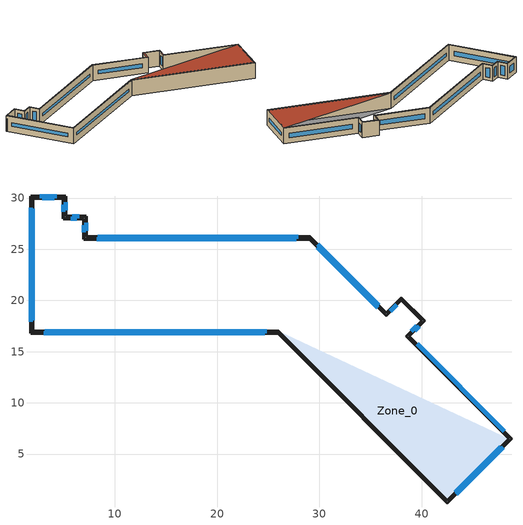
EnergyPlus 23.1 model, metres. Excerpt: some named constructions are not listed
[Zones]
Zone_0
 floor outside (90.1-2019 Nonresidential CZ 0 Exterior Floor (Mass)): 42.5,0.22 25.92,16.8 1.8,16.8 1.8,30.2 5.2,30.2 5.2,28.2 7.2,28.2 7.2,26.2 7,26.2 7,26 29,26 36.5,18.5 38,20 40,18 38.5,16.5 48.5,6.5 26,17 2,17 2,30 5,30 5,28 7,28 7,26.2 29.08,26.2 36.5,18.78 38,20.28 40.28,18 38.78,16.5 48.78,6.5 z12
 wall outside (90.1-2019 Nonresidential CZ 0 Exterior Wall (Mass)): 42.5,0.22 48.78,6.5 38.78,16.5 40.28,18 38,20.28 36.5,18.78 29.08,26.2 7.2,26.2 7.2,28.2 5.2,28.2 5.2,30.2 1.8,30.2 1.8,16.8 25.92,16.8 42.5,0.22 / 42.5,0.5 26,17 2,17 2,30 5,30 5,28 7,28 7,26 29,26 36.5,18.5 38,20 40,18 38.5,16.5 48.5,6.5 42.5,0.5 z12:15
 window (90.1-2019 Nonresidential CZ 0 Glazing (Operable)): 43.34,1.06 47.94,5.66 z13.19:13.81; 48.03,7.25 39.53,15.75 z13.06:13.94; 39.31,17.03 39.76,17.47 z12.74:14.26; 35.77,19.51 29.81,25.47 z13.03:13.97; 27.92,26.2 8.36,26.2 z13.16:13.84; 7.2,26.79 7.2,27.61 / 5.2,28.79 5.2,29.61 z12.59:14.41; 6.55,28.2 5.85,28.2 / 5,29.35 5,28.65 / 7,27.35 7,26.65 z12.65:14.35; 4.32,30.2 2.68,30.2 z12.88:14.12; 1.8,29.06 1.8,17.94 z13.14:13.86; 3.05,16.8 24.67,16.8 / 8.25,26 27.75,26 z13.25:13.75; 24.83,17 3.17,17 z13.17:13.83; 2,18.05 2,28.95 z13.05:13.95; 2.92,30 4.08,30 z12.92:14.08; 5.71,28 6.29,28 z12.71:14.29; 29.79,25.21 35.71,19.29 z13.12:13.88; 36.93,18.93 37.57,19.57 z12.61:14.39; 39.52,17.52 38.98,16.98 z12.68:14.32; 47.73,5.73 43.27,1.27 z13.1:13.9
 roof outside (90.1-2019 Nonresidential CZ 0 Exterior Roof (Mass)): 42.5,0.22 48.78,6.5 38.78,16.5 40.28,18 38,20.28 36.5,18.78 29.08,26.2 7,26.2 7,28 5,28 5,30 2,30 2,17 26,17 48.5,6.5 38.5,16.5 40,18 38,20 36.5,18.5 29,26 7,26 7,26.2 7.2,26.2 7.2,28.2 5.2,28.2 5.2,30.2 1.8,30.2 1.8,16.8 25.92,16.8 z15
[Schedule:Day:Hourly]
c148f1b6-f65a-4e02-bed0-9671489a66e3: Fraction, 0, 0, 0, 0, 0, 0, 0, 1, 1, 1, 1, 0, 0, 0, 0, 0, 0, 0, 0, 0, 0, 0, 0, 1
0907d6d0-092e-4815-b28b-d77c2ff99fab: Fraction, 1, 1, 1, 1, 1, 1, 1, 1, 0, 0, 0, 1, 1, 1, 1, 0, 0, 0, 1, 1, 1, 1, 1, 1
2bcd8ad2-c1e5-4143-b7fa-cb35538329ce: Fraction, 1, 1, 1, 1, 1, 1, 1, 1, 1, 1, 1, 1, 1, 1, 1, 0, 0, 0, 0, 1, 1, 1, 0, 1
b373ad7d-c0ba-42b3-a9aa-b126452c996f: Fraction, 1, 1, 1, 1, 1, 1, 1, 1, 0, 0, 1, 1, 0, 1, 0, 0, 0, 0, 0, 0, 0, 0, 0, 1
2c5fc7f5-0ff6-46e8-b240-41aa631fd71b: Fraction, 1, 1, 1, 1, 1, 1, 1, 0, 0, 0, 1, 0, 0, 0, 0, 0, 0, 0, 0, 1, 1, 1, 1, 1
8c87ede4-0e4c-4c26-ad8d-52a5afc05fed: Fraction, 1, 1, 1, 1, 1, 0, 0, 0, 0, 0, 1, 1, 1, 1, 1, 1, 1, 0, 0, 0, 0, 0, 0, 0
569c3901-4f02-462d-996a-7dac56de0758: Fraction, 1, 1, 1, 1, 1, 1, 1, 1, 1, 1, 0, 0, 0, 0, 0, 0, 1, 0, 0, 0, 0, 0, 0, 0
561dfd3a-7450-41a1-b007-12ec574467b0: Fraction, 1, 1, 1, 1, 1, 1, 1, 1, 1, 1, 1, 1, 0, 0, 0, 0, 0, 0, 0, 0, 0, 1, 1, 1
de65553e-4bfd-43a4-9242-326ffa922a48: Fraction, 1, 1, 1, 1, 1, 1, 1, 0, 0, 0, 1, 1, 1, 1, 1, 1, 1, 0, 0, 0, 0, 1, 1, 1
6be8b120-5581-42ba-8c62-aa2c00210f2c: Fraction, 1, 1, 1, 1, 1, 1, 1, 1, 0, 0, 1, 1, 1, 1, 0, 1, 1, 1, 1, 1, 1, 1, 1, 1
0abf369b-3f8e-4308-8991-a625195c4ef7: Fraction, 1, 1, 1, 1, 1, 1, 1, 1, 1, 0, 0, 0, 0, 1, 0, 0, 0, 0, 0, 0, 0, 0, 0, 0
ce9f38cf-f9e3-44a9-8452-f375b2e47bda: Fraction, 1, 1, 1, 1, 1, 1, 1, 1, 0, 1, 1, 1, 1, 1, 1, 1, 1, 0, 1, 1, 1, 1, 1, 1
12758ab0-aa69-48ae-906e-6d2b2951c1f9: Fraction, 1, 1, 1, 1, 1, 1, 1, 1, 0, 0, 1, 1, 1, 1, 1, 1, 0, 0, 0, 0, 0, 0, 1, 1
8a68066c-cf48-4cc3-8631-77793458192e: Fraction, 1, 1, 1, 1, 1, 1, 1, 0, 0, 0, 1, 1, 1, 0, 0, 0, 0, 1, 1, 1, 1, 1, 1, 1
63f4a964-cb35-4999-aa22-10cb65087dc3: Fraction, 1, 1, 1, 1, 1, 1, 1, 1, 0, 0, 1, 1, 1, 1, 1, 1, 1, 0, 0, 0, 0, 0, 0, 1
42ba8f12-8cac-4b53-9e76-7b589f5f6e63: Fraction, 1, 1, 1, 1, 0, 1, 1, 0, 0, 0, 0, 1, 1, 1, 1, 1, 0, 0, 0, 0, 0, 0, 0, 0
bd02a2f0-097e-49be-a359-0aec4c2ad821: Fraction, 0, 0, 0, 0, 0, 1, 1, 1, 0, 0, 0, 0, 0, 1, 0, 0, 0, 0, 0, 0, 0, 0, 0, 0
8a45e0a4-96df-42cf-86e5-097f95d79e41: Fraction, 1, 1, 1, 1, 1, 1, 1, 1, 0, 0, 1, 1, 1, 1, 0, 0, 0, 0, 0, 0, 0, 0, 0, 0
a1b1157a-74a8-46cb-b668-17e61534c550: Fraction, 0, 0, 0, 0, 0, 0, 0, 1, 0, 0, 0, 0, 0, 1, 0, 0, 0, 0, 0, 0, 0, 0, 1, 1
c5d0b60c-2e92-42c0-8115-47afbbf9b065: Fraction, 1, 1, 1, 1, 1, 1, 1, 1, 0, 0, 0, 1, 0, 0, 0, 0, 0, 0, 0, 0, 0, 1, 1, 1
64e54c50-28fc-4fb6-84d2-d7fa4888f460: Fraction, 1, 1, 1, 1, 1, 1, 1, 1, 0, 0, 0, 0, 1, 1, 1, 0, 0, 0, 0, 0, 0, 0, 1, 1
f4764729-dccd-4d51-b260-bae1f04bb8bc: Fraction, 1, 1, 1, 1, 1, 1, 1, 1, 1, 0, 0, 0, 0, 0, 0, 0, 1, 1, 1, 1, 1, 1, 1, 1
cdfb0e50-53bf-4a53-aa74-db56cbd71a08: Fraction, 1, 1, 1, 1, 1, 1, 1, 1, 1, 0, 0, 0, 1, 1, 0, 0, 0, 0, 0, 1, 1, 1, 1, 1
cc6d8aad-a0b5-4782-a2b1-567b635051d5: Fraction, 1, 1, 1, 1, 1, 1, 1, 1, 0, 1, 0, 0, 1, 1, 1, 1, 1, 1, 1, 1, 1, 1, 1, 1
99c6f535-ca4b-4934-8df9-c4d4e1ca02ae: Fraction, 1, 1, 1, 1, 1, 1, 1, 1, 0, 0, 1, 0, 0, 0, 0, 0, 0, 0, 1, 1, 1, 1, 1, 1
12bcca83-c638-48d3-90b6-c9299bdb954e: Fraction, 1, 1, 1, 1, 1, 1, 1, 1, 1, 0, 0, 0, 0, 1, 0, 0, 0, 0, 1, 1, 1, 1, 1, 1
5e0346f2-0724-4d14-9900-0c5040db19ac: Fraction, 1, 1, 1, 1, 1, 1, 1, 1, 1, 0, 0, 0, 1, 0, 0, 0, 0, 0, 0, 0, 0, 0, 0, 1
c183674f-eb4b-46e0-8bec-da0d9f74d138: Fraction, 1, 1, 1, 1, 1, 1, 1, 1, 1, 0, 0, 0, 1, 1, 1, 1, 0, 1, 1, 1, 1, 1, 1, 1
c51863ee-606e-425d-96bd-5f471be91f39: Fraction, 1, 1, 1, 1, 1, 1, 1, 1, 0, 0, 1, 1, 0, 0, 0, 0, 1, 1, 1, 1, 1, 1, 1, 1
5af62d7d-4347-445d-8413-f2166e3951db: Fraction, 1, 1, 1, 1, 1, 1, 1, 1, 0, 0, 0, 0, 1, 1, 1, 1, 1, 1, 1, 1, 1, 1, 1, 1
a6034ed3-5901-4a08-84d2-1811d31a6309: Fraction, 1, 1, 1, 1, 1, 1, 1, 1, 0, 0, 0, 0, 0, 0, 0, 1, 1, 1, 1, 1, 1, 1, 1, 1
2bf5aaad-59c6-4f5c-a78c-14259ddf39be: Fraction, 1, 1, 1, 1, 1, 1, 1, 1, 1, 1, 1, 1, 1, 1, 1, 0, 0, 0, 1, 1, 1, 1, 1, 1
c3830771-b698-409b-a11f-332659631d47: Fraction, 1, 1, 1, 1, 1, 1, 1, 1, 0, 1, 1, 1, 1, 1, 1, 1, 1, 1, 1, 1, 1, 1, 1, 1
44594f09-0729-40ef-9bad-61e7e74e3033: Fraction, 1, 1, 1, 1, 1, 1, 1, 1, 1, 0, 0, 0, 0, 0, 0, 0, 1, 1, 0, 0, 0, 0, 1, 1
2058ff59-5251-4d56-b408-5ee05172ed67: Fraction, 1, 1, 1, 1, 1, 1, 1, 1, 1, 0, 0, 0, 0, 0, 0, 0, 0, 0, 0, 1, 1, 1, 1, 1
b418bbf0-7e15-4e5e-89c4-d89db96ec7e7: Fraction, 1, 1, 1, 1, 1, 1, 1, 0, 0, 0, 1, 1, 1, 1, 1, 1, 1, 0, 0, 0, 0, 0, 0, 0
ee7be765-b7b3-43f1-bc06-73ffa4453bcb: Fraction, 0, 1, 1, 1, 1, 1, 1, 1, 0, 0, 1, 0, 1, 1, 1, 0, 0, 0, 0, 0, 0, 0, 0, 1
b6056812-4385-4152-a5df-6a44161e0e9c: Fraction, 1, 1, 1, 1, 1, 1, 1, 1, 0, 0, 0, 1, 1, 1, 0, 0, 0, 1, 1, 1, 1, 1, 1, 1
30163711-d557-4f6e-899f-19019032cbfc: Fraction, 1, 1, 1, 1, 1, 1, 1, 1, 1, 0, 0, 0, 0, 0, 0, 0, 0, 0, 0, 0, 0, 1, 1, 1
c3e168c5-1f43-4329-96db-680d9e65bd87: Fraction, 1, 1, 1, 1, 1, 1, 1, 1, 0, 0, 1, 1, 1, 1, 1, 1, 1, 1, 0, 0, 0, 0, 1, 1
6f37526d-1a27-4203-a31d-8f5664ccb927: Fraction, 1, 1, 1, 1, 1, 1, 1, 1, 0, 0, 1, 0, 0, 0, 1, 1, 1, 1, 1, 1, 1, 1, 1, 1
cce4db55-2375-4e42-a848-e3fff33ce803: Fraction, 1, 1, 1, 1, 1, 1, 1, 1, 0, 0, 0, 0, 0, 0, 0, 0, 0, 1, 1, 1, 1, 1, 1, 1
e17ed2c3-f384-40a9-8a32-3a3b587ab7d3: Fraction, 1, 1, 1, 1, 1, 1, 1, 1, 0, 0, 0, 1, 1, 0, 0, 0, 0, 0, 0, 0, 1, 1, 1, 1
7c621c64-1042-4507-b70c-45c1d2e73cf0: Fraction, 1, 1, 1, 1, 1, 1, 1, 1, 0, 0, 1, 1, 1, 1, 0, 0, 1, 0, 0, 0, 0, 1, 1, 1
fef634df-70d6-4b8e-a265-9c415c27934e: Fraction, 1, 1, 1, 1, 1, 1, 1, 1, 1, 0, 1, 1, 1, 1, 1, 1, 1, 0, 0, 0, 0, 0, 1, 1
5c5a9f91-db39-46a7-819c-5eff83291d7e: Fraction, 1, 1, 1, 1, 1, 1, 1, 1, 0, 0, 1, 1, 1, 0, 1, 1, 0, 0, 1, 1, 1, 1, 1, 1
12ad28ff-c461-42ff-ab8b-30782947b5ae: Fraction, 1, 1, 1, 1, 1, 1, 1, 1, 1, 0, 0, 0, 0, 1, 0, 0, 0, 0, 0, 0, 0, 1, 1, 1
d63943ac-571b-4b5b-a25d-5e160f50da35: Fraction, 1, 1, 1, 1, 1, 1, 1, 1, 0, 0, 0, 1, 1, 1, 1, 0, 0, 0, 0, 0, 0, 0, 0, 0
88ee5ea2-b34c-4cb7-b4f0-672375bd143c: Fraction, 0, 1, 1, 1, 1, 1, 1, 0, 0, 0, 1, 1, 1, 1, 0, 0, 0, 0, 0, 0, 1, 1, 1, 0
dc36caf1-f230-4e83-b2f2-8fab9257e1e2: Fraction, 0, 0, 0, 0, 0, 0, 0, 0, 0, 0, 0, 1, 1, 0, 0, 1, 0, 0, 0, 0, 0, 0, 0, 0
bc5b3b5c-7a5d-4a70-b52e-5f26fd25229f: Fraction, 0, 0, 0, 0, 0, 0, 0, 0, 0, 0, 0, 1, 1, 1, 1, 0, 0, 0, 0, 0, 0, 0, 0, 0
343508bf-718f-4f2d-bb37-fe5786e8ac25: Fraction, 0, 0, 0, 0, 0, 0, 0, 0, 0, 0, 0, 1, 0, 0, 0, 0, 0, 0, 0, 0, 0, 0, 0, 0
bceb87ed-21dd-4c95-97e5-58f84945c607: Fraction, 0, 0, 0, 0, 1, 0, 0, 0, 0, 0, 0, 1, 1, 1, 0, 0, 0, 0, 0, 0, 0, 0, 0, 0
f9fd5e5b-cd08-4266-a5ac-3040be4ccff9: Fraction, 0, 0, 0, 0, 1, 0, 0, 0, 0, 0, 0, 1, 1, 1, 0, 1, 1, 1, 0, 0, 1, 1, 1, 1
f7bb99cd-071f-4ff7-b513-0548a6e847c8: Fraction, 1, 1, 1, 1, 1, 1, 1, 1, 1, 1, 1, 1, 1, 1, 1, 1, 1, 1, 1, 1, 1, 1, 1, 1
87dc314c-f122-491b-8c6a-a5b5948ba9a9: Fraction, 1, 1, 1, 0, 1, 1, 1, 1, 0, 1, 1, 1, 1, 1, 1, 1, 1, 1, 1, 1, 1, 1, 1, 1
10672d4f-a82f-402f-9c72-41c99a9dc039: Fraction, 1, 1, 1, 1, 1, 1, 1, 1, 1, 0, 0, 0, 1, 1, 0, 0, 1, 1, 1, 1, 1, 1, 1, 1
16cc451f-5ce9-4dcf-9079-609e6a9c611b: Fraction, 1, 1, 1, 1, 1, 1, 1, 1, 1, 0, 0, 1, 1, 0, 1, 0, 1, 1, 0, 1, 0, 0, 1, 0
d427b1f3-9d1f-49ca-a858-0b319618caeb: Fraction, 0, 1, 1, 1, 1, 1, 1, 1, 1, 1, 1, 1, 1, 0, 0, 0, 0, 0, 0, 0, 1, 1, 1, 1
61d4e7ce-4e93-442b-8a26-306f4306a519: Fraction, 1, 1, 1, 1, 1, 1, 1, 1, 1, 1, 1, 1, 0, 0, 0, 0, 0, 0, 0, 1, 1, 1, 1, 1
891d88c9-a4d8-4200-a61d-0c62f6b21f21: Fraction, 1, 1, 1, 1, 1, 1, 1, 1, 1, 1, 1, 1, 1, 1, 0, 1, 1, 1, 0, 1, 1, 1, 1, 1
56b201db-892b-4cbd-965d-8f80cf693028: Fraction, 1, 1, 1, 1, 1, 1, 1, 1, 1, 0, 0, 0, 0, 0, 0, 0, 0, 0, 0, 0, 1, 1, 1, 1
d366473b-8c55-4c57-a928-f6368eb9e2be: Fraction, 1, 1, 1, 1, 1, 1, 1, 1, 0, 0, 0, 0, 1, 1, 1, 1, 0, 0, 0, 0, 0, 0, 1, 0
90b9d553-4ed6-40e7-92fb-97d36afebb37: Fraction, 1, 1, 1, 1, 1, 1, 1, 1, 1, 1, 0, 1, 1, 1, 1, 0, 0, 0, 0, 0, 1, 1, 1, 0
3c938787-b146-4d1d-a145-6e77be799ef7: Fraction, 1, 1, 1, 1, 1, 1, 1, 1, 1, 0, 0, 0, 0, 1, 1, 1, 1, 1, 1, 1, 1, 1, 1, 1
c10849f1-3b66-4aeb-9789-8202dc4f57cf: Fraction, 1, 1, 1, 1, 1, 1, 1, 1, 1, 1, 0, 0, 0, 0, 0, 0, 0, 1, 0, 1, 1, 1, 1, 1
458d3569-8665-4e46-945d-bd961513914c: Fraction, 1, 1, 1, 1, 1, 1, 1, 1, 0, 0, 0, 0, 0, 0, 0, 0, 0, 0, 0, 1, 1, 1, 1, 1
e009d9ee-4470-4aea-b175-c9f4ea62cdc2: Fraction, 1, 1, 1, 1, 1, 1, 1, 1, 0, 0, 0, 0, 1, 0, 1, 0, 1, 1, 1, 1, 0, 1, 1, 1
ea00ffe3-0d44-4895-bdd6-1f137547ef6e: Fraction, 1, 1, 1, 1, 1, 1, 1, 1, 0, 0, 0, 0, 1, 0, 0, 0, 0, 0, 0, 0, 0, 1, 1, 1
f1a711ec-5baa-437c-bb0d-cde2285cbeaf: Fraction, 1, 1, 1, 1, 1, 1, 1, 1, 0, 0, 0, 1, 0, 1, 1, 0, 0, 0, 0, 0, 0, 0, 0, 1
97464f84-0b87-4094-b7ee-1d27d02adbed: Fraction, 1, 1, 0, 0, 1, 1, 0, 1, 0, 0, 0, 0, 1, 0, 0, 0, 0, 0, 0, 0, 0, 0, 0, 0
2ae3b749-e490-43d3-afec-af30ef9175f5: Fraction, 0, 0, 1, 0, 0, 0, 1, 0, 0, 0, 0, 0, 0, 1, 1, 0, 0, 0, 0, 0, 0, 0, 0, 0
a031181b-7c95-4954-a2be-ffd543c07ba4: Fraction, 0, 0, 0, 0, 0, 0, 0, 0, 0, 0, 0, 1, 1, 1, 1, 1, 0, 0, 0, 0, 0, 0, 1, 0
aa4c1dcc-0439-4c1d-bf8a-8df20fa97121: Fraction, 1, 1, 0, 0, 1, 0, 0, 1, 0, 0, 0, 1, 1, 1, 1, 0, 0, 0, 0, 0, 0, 0, 0, 0
d6b9a34b-d625-42c7-9122-d584f869b4a2: Fraction, 0, 1, 0, 1, 1, 1, 1, 1, 0, 0, 0, 1, 1, 1, 1, 1, 0, 0, 0, 0, 0, 0, 0, 0
180a6d18-473f-4abf-aa4d-200c229a2aed: Fraction, 0, 1, 1, 1, 1, 1, 1, 1, 0, 0, 0, 0, 1, 1, 1, 1, 0, 0, 0, 0, 0, 0, 0, 0
c1ebb451-fed8-41d4-95f2-4cb03594042d: Fraction, 0, 0, 0, 1, 1, 0, 0, 1, 0, 0, 0, 1, 1, 1, 1, 1, 0, 0, 0, 0, 0, 0, 0, 0
70f4f7ca-6f45-41d7-96d1-d6c35e625af3: Fraction, 0, 1, 1, 1, 1, 0, 0, 1, 0, 0, 0, 0, 0, 0, 0, 0, 0, 0, 0, 0, 0, 0, 1, 1
5af0235e-f83d-40d1-8ed1-0eb4305ef992: Fraction, 0, 0, 0, 0, 0, 0, 0, 0, 1, 1, 1, 1, 1, 0, 1, 1, 1, 1, 1, 1, 1, 1, 1, 1
76beb657-0d3d-429f-b040-61f01982c408: Fraction, 0, 0, 0, 0, 0, 0, 0, 0, 1, 1, 1, 1, 1, 1, 1, 1, 1, 1, 1, 1, 1, 1, 1, 1
5bf43111-3af6-4816-a9d5-4c1918c627db: Fraction, 0, 0, 0, 0, 0, 0, 0, 0, 1, 1, 1, 0, 0, 0, 0, 0, 1, 1, 1, 1, 1, 1, 1, 0
f809c3f8-f6dd-43f5-ac32-33f94a8b349c: Fraction, 0, 0, 0, 0, 0, 0, 0, 0, 1, 1, 1, 1, 1, 1, 1, 1, 1, 1, 1, 1, 1, 1, 1, 0
53069480-f61d-48d7-aa05-5d0b2efa1b5b: Fraction, 0, 0, 0, 0, 0, 0, 0, 0, 1, 1, 1, 1, 0, 0, 0, 1, 1, 1, 1, 1, 1, 1, 1, 1
26ecc0ee-aeb5-497c-af10-549bd2621fb9: Fraction, 0, 0, 0, 0, 0, 0, 0, 0, 1, 1, 1, 1, 1, 1, 1, 1, 1, 1, 1, 1, 1, 1, 0, 0
65e1ce37-b40b-4373-b6d2-e399b6346667: Fraction, 0, 0, 0, 0, 0, 0, 0, 1, 1, 1, 1, 1, 0, 0, 0, 0, 1, 1, 1, 1, 1, 1, 1, 0
7c9ced58-51fd-40ce-80b9-bf85b7fdf26d: Fraction, 0, 0, 0, 0, 0, 0, 0, 0, 1, 1, 1, 1, 0, 0, 0, 0, 0, 1, 1, 1, 1, 1, 1, 1
c0689fb9-7db7-4c65-8e14-2948c177c5a2: Fraction, 0, 0, 0, 0, 0, 0, 0, 0, 1, 1, 1, 1, 0, 0, 0, 0, 0, 1, 1, 1, 1, 1, 1, 0
f500ed0f-15cb-4fed-be71-5ba4409327b4: Fraction, 0, 0, 0, 0, 0, 1, 1, 1, 1, 1, 0, 0, 0, 0, 1, 1, 1, 1, 1, 1, 1, 1, 0, 0
673889a0-e6ae-49e3-b98f-b42863efee8b: Fraction, 0, 0, 0, 0, 0, 1, 1, 1, 1, 1, 1, 1, 1, 1, 1, 0, 0, 0, 0, 0, 0, 0, 0, 0
2377bbc0-99bf-4392-98fe-955ea0fb932e: Fraction, 0, 0, 0, 0, 0, 0, 0, 1, 1, 1, 1, 1, 1, 1, 1, 1, 1, 1, 1, 1, 1, 1, 0, 0
71a67a65-f95b-4d2e-8460-1a3e21885096: Fraction, 0, 0, 0, 0, 0, 0, 0, 1, 1, 1, 1, 1, 1, 1, 1, 1, 1, 1, 1, 1, 1, 1, 1, 0
6a20f4fd-27d2-4451-879d-383c42d37390: Fraction, 0, 0, 0, 0, 0, 0, 0, 0, 0, 0, 0, 1, 1, 1, 1, 1, 1, 1, 1, 1, 0, 0, 0, 0
3bc09e32-6095-4ff9-bd01-91606011af26: Fraction, 0, 0, 0, 0, 0, 0, 1, 1, 1, 1, 1, 1, 1, 1, 1, 1, 1, 1, 1, 1, 1, 0, 0, 0
688598aa-1879-42f7-9086-6070d1b4419a: Fraction, 0, 0, 0, 0, 1, 1, 1, 1, 1, 1, 1, 1, 1, 1, 1, 1, 1, 1, 1, 1, 1, 0, 0, 0
2e7f113d-f8b9-4d9e-8aa5-a30eed35195a: Fraction, 0, 0, 0, 0, 0, 0, 0, 0, 0, 0, 0, 0, 0, 0, 1, 1, 1, 1, 1, 1, 0, 0, 0, 0
2c70aca1-25ee-44ba-98f2-bb6834b1af60: Fraction, 0, 0, 0, 0, 0, 0, 1, 1, 1, 1, 1, 1, 1, 1, 1, 1, 1, 1, 1, 1, 1, 1, 0, 0
5b76ec3d-259c-44be-9a5d-7b0e4ad2a265: Fraction, 1, 0, 0, 0, 0, 0, 0, 0, 1, 1, 1, 1, 1, 0, 1, 1, 1, 1, 0, 0, 0, 0, 0, 0
c3bdc7e2-79cb-4d43-a2a5-14b9754b0a86: Fraction, 0, 0, 0, 0, 0, 0, 1, 1, 1, 1, 1, 1, 0, 0, 1, 1, 0, 0, 0, 0, 0, 0, 0, 0
61189506-cdba-4731-aa85-26acc2a85f79: Fraction, 0, 0, 0, 1, 1, 1, 1, 1, 1, 1, 1, 1, 1, 1, 1, 1, 1, 1, 1, 1, 1, 1, 1, 1
ef5a1e56-84ad-4f5b-b978-124a92e12150: Fraction, 0, 0, 0, 0, 0, 0, 0, 0, 1, 1, 1, 1, 0, 0, 0, 0, 1, 1, 1, 1, 1, 1, 1, 1
08bb569e-4133-46e1-8adb-981731d91e49: Fraction, 1, 1, 1, 1, 1, 1, 1, 1, 0, 0, 0, 0, 0, 0, 0, 0, 1, 1, 1, 1, 1, 1, 1, 1
11970226-cc62-4ed8-b6d1-b5975dec30d4: Fraction, 1, 1, 1, 0, 0, 0, 0, 0, 1, 1, 1, 1, 1, 1, 1, 1, 1, 1, 1, 1, 1, 1, 1, 1
a94970e2-008b-40b4-98c4-170284fdf7d0: Fraction, 1, 1, 1, 0, 0, 0, 0, 0, 1, 1, 1, 1, 1, 0, 0, 0, 1, 1, 1, 1, 1, 1, 1, 1
342b64aa-1a51-42d0-a2b3-dd54d14eae8f: Fraction, 1, 0, 0, 0, 0, 0, 0, 0, 1, 1, 1, 1, 1, 0, 0, 1, 1, 1, 1, 1, 1, 1, 1, 1
8015cb9d-7741-4ff1-b7cd-30bbec308e26: Fraction, 1, 1, 1, 1, 0, 0, 0, 0, 1, 1, 1, 1, 1, 1, 1, 1, 1, 1, 1, 1, 1, 1, 1, 1
4ae5e9e0-f415-4429-ac53-350bf039395a: Fraction, 0, 0, 0, 0, 0, 0, 0, 0, 0, 1, 0, 0, 0, 0, 0, 0, 0, 1, 1, 0, 0, 0, 0, 0
2522fcdb-d214-43dd-905f-f834ba27bdd6: Fraction, 0, 0, 0, 0, 0, 0, 0, 0, 1, 1, 1, 0, 0, 0, 0, 0, 1, 0, 0, 0, 0, 0, 0, 0
68c209a6-07e3-4fc1-aa08-41025c4fad12: Fraction, 1, 0, 0, 0, 0, 0, 0, 0, 1, 1, 1, 1, 0, 0, 0, 1, 1, 1, 1, 1, 1, 1, 1, 1
83c8daf4-31e7-4a7b-8955-58ea4fd82914: Fraction, 1, 1, 1, 1, 1, 1, 1, 1, 1, 1, 1, 1, 0, 1, 1, 1, 1, 1, 1, 1, 1, 1, 1, 1
37db56ff-2f6c-452a-a500-58438bb4039f: Fraction, 1, 0, 0, 0, 0, 0, 0, 0, 1, 1, 1, 1, 1, 1, 1, 1, 1, 1, 1, 1, 1, 1, 1, 1
46e3fa86-365a-4a2c-b7a4-c033ef2c56fe: Fraction, 1, 0, 1, 1, 0, 1, 1, 1, 1, 1, 1, 0, 0, 0, 0, 0, 0, 1, 1, 1, 1, 1, 1, 1
a3c8f685-71e0-4571-8b73-3824276aaace: Fraction, 1, 1, 1, 1, 1, 1, 1, 1, 1, 1, 1, 1, 0, 1, 0, 1, 1, 1, 1, 1, 1, 1, 1, 1
49ba7c88-6495-4bd0-be92-e964538d630b: Fraction, 1, 1, 1, 1, 1, 1, 1, 1, 1, 1, 1, 0, 1, 1, 0, 0, 1, 1, 1, 1, 1, 1, 1, 0
3ba5ac1a-5c78-4039-b532-75fcf0303b99: Fraction, 1, 1, 1, 0, 0, 0, 0, 0, 1, 1, 1, 0, 0, 0, 0, 1, 1, 1, 1, 1, 1, 0, 0, 1
556a1b4f-88eb-482b-93ed-87089df6cf80: Fraction, 1, 0, 0, 0, 0, 0, 0, 0, 1, 1, 1, 0, 0, 0, 0, 0, 1, 1, 0, 1, 1, 0, 0, 0
759ac809-04f6-468b-959b-d69340d3a4a0: Fraction, 0, 0, 0, 0, 0, 0, 0, 0, 1, 1, 1, 0, 0, 0, 0, 1, 1, 1, 1, 0, 1, 1, 0, 0
144ce713-512e-4e88-91a7-d0adf0fd1e1b: Fraction, 0, 0, 0, 0, 0, 0, 0, 0, 1, 1, 1, 0, 0, 0, 0, 0, 0, 1, 0, 0, 0, 0, 0, 0
d21a2c7e-8f4a-4fb3-b377-46b5d7fb30e1: Fraction, 0, 0, 1, 1, 0, 0, 1, 1, 1, 1, 1, 0, 1, 1, 0, 0, 1, 1, 1, 1, 1, 1, 1, 1
52ca4d3e-9e67-4799-8875-d6f2d38e4ce2: Fraction, 1, 0, 0, 1, 0, 0, 1, 1, 1, 1, 1, 0, 0, 0, 0, 0, 0, 1, 1, 1, 1, 1, 1, 1
69f249ee-b93a-4351-8dc3-47a8cefb09e5: Fraction, 1, 1, 1, 1, 0, 0, 0, 0, 1, 1, 1, 0, 0, 0, 0, 0, 1, 1, 1, 1, 1, 1, 1, 1
12ac3260-a95a-4b72-bd9a-bf365ae37b15: Fraction, 0, 0, 0, 0, 0, 0, 0, 0, 1, 1, 1, 0, 0, 0, 0, 0, 1, 1, 1, 1, 1, 1, 1, 1
85ffa13d-cb98-491b-9d88-ef64b2a2ecb5: Fraction, 1, 1, 0, 0, 0, 0, 0, 1, 1, 1, 1, 0, 0, 0, 0, 0, 0, 1, 1, 1, 1, 1, 1, 1
65d3fb32-b7d5-4cbd-938b-e06d1accddec: Fraction, 1, 1, 1, 1, 1, 1, 1, 1, 1, 1, 1, 1, 1, 0, 1, 1, 1, 1, 1, 1, 1, 1, 1, 1
e0f0c945-ea4c-446e-bab1-cfcf3d1c1919: Fraction, 1, 1, 1, 1, 1, 1, 1, 1, 1, 1, 1, 0, 0, 0, 1, 1, 1, 1, 1, 1, 1, 1, 1, 1
9bedb5be-1e47-4dc0-96e4-7801fb4348a7: Fraction, 1, 1, 1, 1, 1, 1, 1, 1, 1, 1, 1, 1, 0, 0, 0, 0, 1, 1, 1, 1, 1, 1, 1, 1
9813c1ad-0d13-474e-bfd1-10838c1d1901: Fraction, 1, 1, 1, 0, 0, 0, 0, 0, 1, 1, 1, 0, 0, 0, 0, 0, 1, 1, 1, 1, 1, 1, 1, 1
8b35fd3f-5fd4-4a43-9ddd-b93301307d6a: Fraction, 0, 0, 0, 1, 0, 0, 0, 0, 1, 1, 1, 0, 0, 0, 0, 0, 0, 1, 1, 1, 1, 1, 1, 0
4a53daed-6fa5-4a73-a419-790ea16fb40b: Fraction, 0, 0, 0, 0, 0, 0, 0, 0, 1, 1, 1, 0, 0, 0, 0, 0, 0, 1, 1, 1, 1, 1, 1, 0
af070e20-ed4c-4b15-beed-d7de6cb9bd5b: Fraction, 0, 0, 0, 0, 1, 1, 1, 0, 1, 1, 0, 0, 0, 0, 0, 0, 0, 1, 1, 1, 1, 1, 1, 1
7e1fe545-f596-4cdc-80b1-ff2f38cafccb: Fraction, 0, 0, 0, 0, 1, 1, 1, 1, 1, 1, 1, 0, 0, 0, 0, 0, 0, 1, 1, 1, 1, 1, 1, 1
2e5968f9-44cc-4b47-8cff-b405a0767b36: Fraction, 1, 1, 1, 1, 1, 1, 1, 1, 1, 1, 1, 0, 0, 0, 0, 0, 1, 1, 1, 1, 1, 0, 0, 0
addc1c35-3ecc-477e-83b5-8b8fb0c10d72: Fraction, 0, 0, 0, 0, 0, 0, 0, 0, 0, 0, 1, 1, 1, 1, 0, 0, 1, 1, 1, 0, 0, 1, 0, 1
03af50da-a346-4245-a4be-e49ea0740d1f: Fraction, 1, 0, 0, 0, 0, 0, 0, 0, 0, 0, 0, 0, 1, 0, 1, 0, 0, 0, 0, 0, 0, 0, 0, 0
2183420c-a93d-4566-8570-a1ec5fa6e2f7: Fraction, 0, 0, 0, 0, 0, 0, 0, 0, 1, 1, 1, 0, 1, 0, 0, 1, 1, 1, 1, 0, 1, 0, 0, 0
b2779c83-c8fc-4939-8014-5032e8573f30: Fraction, 0, 0, 0, 0, 0, 0, 0, 0, 1, 1, 1, 0, 0, 0, 0, 0, 0, 0, 1, 1, 1, 1, 1, 1
f38ea60c-15c0-48db-ba6c-49a242296091: Fraction, 0, 1, 0, 0, 0, 1, 0, 0, 1, 1, 1, 0, 0, 0, 0, 0, 0, 1, 1, 1, 1, 1, 1, 1
d1bc2f1b-6b23-4e9b-89ad-5088a204bbb8: Fraction, 1, 1, 1, 1, 1, 0, 0, 1, 1, 1, 1, 1, 0, 0, 0, 0, 1, 1, 1, 1, 0, 0, 0, 1
fad02c36-da77-48f0-b6a3-fb4dd9782bd0: Fraction, 1, 0, 1, 0, 0, 0, 0, 0, 1, 1, 1, 0, 0, 0, 0, 0, 0, 1, 1, 1, 1, 1, 1, 1
42f23977-c978-4fbb-b2d0-47087d4419d4: Fraction, 1, 0, 0, 0, 0, 0, 1, 0, 1, 1, 1, 0, 0, 0, 0, 0, 0, 0, 1, 1, 1, 1, 1, 1
fe2ac795-75ce-4868-b248-23364e3aa958: Fraction, 1, 1, 1, 0, 0, 0, 0, 0, 1, 1, 1, 0, 0, 0, 0, 0, 0, 0, 1, 1, 1, 1, 1, 1
76f46c4d-4813-494e-9ee6-1dc9dc4ee4f7: Fraction, 1, 1, 1, 1, 0, 0, 0, 0, 1, 1, 1, 0, 0, 0, 0, 0, 0, 0, 1, 1, 1, 1, 1, 1
cb0f3a39-2dae-4a00-923a-de299baec707: Fraction, 1, 1, 0, 0, 0, 0, 0, 0, 1, 1, 1, 0, 0, 0, 0, 0, 1, 0, 0, 0, 1, 0, 0, 0
822448ea-1f7d-4d7e-b2ac-3ae23c7b1999: Fraction, 1, 1, 1, 1, 0, 0, 0, 0, 1, 1, 0, 0, 0, 0, 0, 0, 0, 1, 1, 1, 1, 1, 1, 1
07e3aaad-8880-4321-bcfb-3310348f83f8: Fraction, 1, 1, 1, 1, 1, 0, 1, 1, 1, 0, 0, 0, 0, 0, 0, 0, 0, 0, 1, 1, 1, 1, 1, 1
4c910485-2eb5-4820-84fa-f7ff478ac59d: Fraction, 1, 1, 1, 0, 0, 0, 0, 1, 1, 1, 1, 0, 0, 0, 0, 0, 0, 0, 1, 1, 1, 1, 1, 1
fa1d9651-d47a-41b8-b01d-cdfa76511498: Fraction, 0, 0, 0, 1, 0, 1, 0, 0, 1, 1, 1, 1, 0, 0, 0, 0, 0, 1, 1, 1, 1, 1, 1, 1
0a375b79-360c-469e-bfe5-e1dd5a0c214d: Fraction, 1, 1, 0, 0, 0, 0, 0, 0, 1, 0, 0, 0, 0, 0, 1, 0, 1, 1, 1, 0, 1, 1, 0, 0
5f2a232d-a470-402a-bf48-2a0b9cd77132: Fraction, 0, 0, 0, 0, 0, 0, 1, 0, 1, 0, 0, 0, 0, 0, 0, 0, 0, 0, 1, 1, 1, 1, 1, 1
94839e2d-6bb3-4bce-bdeb-97f581424096: Fraction, 1, 0, 0, 0, 0, 0, 1, 0, 1, 1, 1, 0, 0, 0, 1, 1, 1, 1, 1, 1, 1, 1, 1, 0
3d4cf0bf-0b86-42d9-b6c6-22293769539b: Fraction, 0, 0, 0, 0, 0, 0, 0, 0, 1, 0, 0, 0, 0, 0, 0, 1, 0, 1, 1, 0, 0, 0, 0, 0
521eb9ba-d495-4b1b-a42a-d5a5751b2d81: Fraction, 0, 0, 0, 0, 0, 0, 0, 1, 1, 1, 1, 1, 0, 0, 0, 0, 1, 1, 1, 1, 1, 1, 0, 1
a384f892-bc31-4e63-94c8-12ad5076f881: Fraction, 1, 1, 0, 0, 0, 0, 0, 0, 1, 0, 0, 0, 0, 0, 0, 0, 0, 0, 0, 1, 1, 1, 1, 1
2e88df3a-ce87-4fb7-8a52-4caddf6a6da4: Fraction, 0, 0, 0, 0, 0, 0, 0, 0, 1, 1, 0, 0, 0, 1, 1, 1, 1, 1, 1, 0, 1, 0, 0, 0
2df7e1b8-d5c7-4b12-90ed-934c75662a5d: Fraction, 0, 0, 0, 0, 0, 0, 0, 0, 1, 1, 1, 0, 0, 0, 0, 0, 1, 1, 1, 1, 1, 0, 0, 0
aaacd339-94eb-449f-a887-7a67e09355d9: Fraction, 0, 0, 0, 0, 0, 0, 0, 0, 1, 0, 0, 1, 0, 0, 0, 1, 1, 1, 1, 0, 0, 0, 0, 0
b54ed27d-b5b6-4cc9-aa19-736f52548a36: Fraction, 0, 0, 0, 0, 0, 0, 0, 0, 1, 1, 0, 0, 0, 0, 0, 0, 0, 0, 1, 1, 1, 1, 1, 1
ba8e3a8f-f76e-4d96-a36e-bdc2fadfbcde: Fraction, 1, 0, 0, 1, 0, 0, 0, 0, 1, 0, 0, 0, 0, 0, 0, 0, 1, 0, 0, 0, 0, 0, 0, 0
9800031e-5e1c-496d-b424-3b7da7466b51: Fraction, 0, 0, 1, 0, 0, 0, 0, 0, 1, 1, 0, 0, 0, 1, 1, 1, 0, 0, 1, 0, 0, 0, 0, 0
bedb7bf2-783f-4927-86e1-14bc0a4bb11b: Fraction, 0, 0, 0, 0, 0, 0, 0, 0, 1, 1, 0, 0, 0, 0, 0, 1, 0, 0, 0, 0, 0, 0, 0, 0
c75f9e44-70fb-40af-b741-0a9fdbae7888: Fraction, 0, 0, 0, 0, 0, 0, 0, 0, 0, 1, 0, 0, 0, 0, 0, 1, 0, 1, 1, 0, 0, 0, 0, 0
7053e9d1-54d5-4bfd-9de4-103c62d7de28: Fraction, 0, 0, 0, 0, 0, 0, 0, 0, 0, 0, 0, 0, 0, 0, 1, 1, 1, 1, 1, 1, 1, 0, 0, 0
23bb8afc-7071-4645-a085-023f89049e03: Fraction, 0, 0, 0, 0, 1, 1, 1, 1, 1, 1, 0, 0, 0, 0, 0, 0, 0, 1, 1, 1, 1, 1, 1, 1
009f3ffa-b9ee-400f-b3fa-b4416b5954db: Fraction, 1, 0, 0, 0, 0, 0, 0, 0, 1, 1, 1, 0, 0, 0, 0, 0, 0, 0, 1, 1, 1, 1, 1, 1
b6ab4ec4-69d6-433a-aa4a-7f217d5b84bf: Fraction, 1, 0, 1, 1, 0, 1, 0, 1, 1, 1, 0, 0, 0, 0, 0, 0, 0, 1, 1, 1, 1, 1, 1, 1
3e9bd2f3-e024-4f7f-a0fe-1be6d699d410: Fraction, 1, 0, 0, 0, 0, 0, 0, 0, 1, 0, 0, 0, 0, 0, 0, 0, 0, 0, 1, 1, 1, 1, 1, 1
93ec7d5e-d051-4260-91d1-82db27ce0ad7: Fraction, 1, 1, 1, 1, 0, 1, 1, 1, 1, 0, 0, 0, 0, 0, 0, 0, 0, 0, 0, 1, 1, 1, 1, 1
960f01be-7dcc-410b-8a7a-d32abc878600: Fraction, 1, 1, 1, 1, 0, 0, 1, 0, 1, 1, 0, 0, 1, 0, 0, 0, 0, 0, 0, 0, 0, 0, 0, 0
73999b6e-ac5e-468e-bc4d-4d887f47ade1: Fraction, 0, 0, 0, 0, 0, 0, 0, 0, 1, 1, 1, 0, 0, 0, 0, 0, 0, 1, 1, 1, 1, 1, 1, 1
68c89be6-a41c-411e-871e-a02f150f6181: Fraction, 1, 0, 0, 0, 0, 0, 0, 0, 1, 1, 0, 0, 0, 1, 1, 1, 1, 1, 1, 1, 1, 1, 1, 0
ee7cb58f-7f2b-4dee-b1b0-0efe5ce2d78f: Fraction, 0, 0, 0, 0, 0, 0, 0, 0, 1, 1, 0, 0, 0, 0, 0, 0, 0, 1, 0, 1, 1, 1, 1, 1
14c3b9d5-6a17-45f7-b59e-a4c00f09c8e7: Fraction, 1, 1, 1, 1, 0, 0, 1, 1, 1, 1, 0, 0, 1, 1, 1, 0, 0, 1, 1, 0, 0, 0, 0, 0
ad0e6b3a-b5ab-4f7f-bb47-7622d71a6fd3: Fraction, 0, 0, 0, 0, 0, 0, 0, 0, 1, 1, 1, 0, 0, 0, 0, 1, 1, 0, 0, 0, 0, 0, 0, 0
f78e40a7-583e-423b-8403-cf18bacd2ef8: Fraction, 0, 0, 0, 0, 0, 0, 0, 0, 1, 1, 1, 0, 0, 0, 0, 1, 0, 0, 1, 1, 1, 1, 1, 1
84a34e5a-c1a1-49e0-9fad-bfd7c4e97287: Fraction, 1, 1, 1, 1, 0, 1, 1, 1, 1, 0, 1, 0, 0, 0, 1, 0, 0, 0, 0, 0, 0, 0, 0, 0
e85c3ec2-825f-4390-ae4f-2d94f6bb93e1: Fraction, 0, 0, 0, 0, 0, 0, 0, 0, 0, 1, 1, 0, 0, 0, 0, 0, 1, 1, 1, 1, 1, 1, 1, 1
509bd2c6-4708-4af8-be4d-2b86e270548c: Fraction, 0, 0, 0, 0, 0, 0, 0, 0, 1, 0, 0, 0, 0, 0, 0, 1, 1, 1, 1, 1, 1, 1, 1, 1
bf70a3b4-702b-4ad4-8ecb-2b660f21093e: Fraction, 0, 0, 0, 1, 0, 0, 1, 0, 1, 1, 1, 0, 0, 0, 1, 1, 1, 1, 1, 1, 1, 1, 1, 1
ab0c6b84-6217-450c-b0e1-513413488263: Fraction, 1, 1, 1, 1, 0, 1, 0, 0, 0, 0, 0, 0, 0, 0, 0, 0, 0, 0, 1, 1, 1, 1, 1, 1
c35766c1-4b67-4593-a275-d1f671f5c6ef: Fraction, 1, 1, 1, 1, 1, 0, 0, 0, 0, 0, 0, 0, 0, 0, 0, 0, 0, 0, 0, 1, 1, 1, 1, 1
14fa2dba-df6f-4d0f-8c2a-75f328efeb26: Fraction, 1, 1, 1, 1, 0, 1, 0, 1, 1, 0, 0, 0, 0, 0, 0, 0, 0, 0, 0, 1, 1, 1, 1, 1
2150363d-3a06-4db7-8851-d5017fe7ee97: Fraction, 1, 1, 1, 1, 0, 0, 0, 0, 1, 0, 0, 0, 0, 0, 0, 0, 0, 0, 0, 1, 1, 1, 1, 1
7743a4f7-bc78-4d6d-930c-dbdd0bac85cf: Fraction, 1, 1, 1, 1, 1, 1, 1, 1, 0, 0, 0, 0, 0, 0, 1, 1, 1, 1, 1, 0, 1, 1, 1, 1
367ede1d-2bd1-4bc8-8b12-d89effa36eb3: Fraction, 1, 0, 1, 1, 0, 1, 0, 0, 1, 0, 0, 0, 0, 1, 0, 1, 1, 1, 1, 1, 1, 1, 1, 0
bbed4a67-b91f-434a-9895-70975f408ca3: Fraction, 0, 1, 0, 0, 0, 0, 0, 1, 1, 0, 0, 0, 1, 1, 0, 0, 0, 1, 1, 1, 1, 1, 1, 1
f7be5c6e-ecf9-41e1-88a3-bce1013b9fef: Fraction, 0, 0, 1, 0, 0, 0, 0, 0, 1, 0, 0, 0, 0, 0, 0, 1, 1, 1, 1, 1, 1, 1, 1, 1
8fba7051-9457-4e09-be61-e2b26eb4296d: Fraction, 1, 0, 0, 0, 0, 0, 0, 0, 1, 0, 0, 0, 1, 0, 0, 0, 1, 0, 1, 0, 0, 1, 0, 1
170b9b41-c0ec-41e1-b3e1-00f1e3b560ca: Fraction, 0, 0, 0, 0, 0, 0, 0, 0, 1, 1, 1, 1, 0, 1, 1, 1, 1, 1, 1, 1, 1, 1, 0, 1
80fed55e-38ff-4aa8-b759-f3e445199698: Fraction, 0, 0, 1, 0, 0, 0, 0, 0, 1, 0, 0, 0, 0, 0, 0, 0, 0, 0, 1, 1, 1, 1, 1, 1
116caa74-860e-407a-b07b-b5bc79909912: Fraction, 1, 1, 1, 1, 1, 1, 1, 1, 1, 0, 0, 1, 1, 0, 0, 1, 1, 1, 1, 1, 1, 0, 0, 0
f3198f30-d7a9-4229-bc06-4ad12e0affec: Fraction, 0, 0, 0, 0, 0, 0, 1, 1, 1, 1, 0, 0, 0, 0, 0, 0, 0, 0, 1, 1, 1, 1, 1, 1
6b0407b9-e10f-4f75-a37a-16c609691b2e: Fraction, 1, 1, 1, 1, 1, 1, 1, 1, 1, 1, 0, 0, 0, 0, 0, 0, 0, 0, 1, 1, 1, 1, 1, 1
fb4d9d0f-89dd-41af-abd9-35411b4df1ec: Fraction, 1, 1, 1, 0, 0, 0, 1, 1, 1, 1, 1, 1, 0, 0, 1, 1, 0, 0, 1, 1, 1, 0, 0, 0
9ed72c59-8f80-4615-88dd-d86916c0f80f: Fraction, 0, 0, 0, 0, 0, 0, 0, 0, 1, 0, 0, 0, 1, 1, 1, 1, 1, 1, 1, 1, 1, 1, 1, 0
59b393e1-3b03-4a03-8945-fe2fe0aa2541: Fraction, 0, 0, 0, 0, 0, 0, 0, 0, 0, 1, 1, 1, 0, 0, 0, 0, 1, 1, 1, 1, 1, 1, 0, 0
d96ceea6-8923-4b21-b56a-ec8f47e318fd: Fraction, 0, 0, 0, 0, 0, 0, 0, 0, 1, 1, 0, 0, 0, 0, 0, 0, 0, 1, 1, 1, 1, 1, 1, 1
35dca725-98a0-4b22-b824-4bc1bddd62ac: Fraction, 0, 0, 0, 0, 0, 0, 0, 0, 1, 1, 0, 0, 0, 0, 1, 1, 0, 0, 0, 0, 0, 0, 0, 0
041fb470-710e-4bba-bfc8-a72475b00ffc: Fraction, 0, 0, 0, 0, 0, 0, 0, 0, 1, 1, 0, 0, 0, 0, 1, 1, 1, 0, 0, 0, 0, 0, 0, 0
f9b7f9f8-3931-4825-9eb7-5f0a98b8fc6b: Fraction, 1, 1, 1, 1, 0, 0, 0, 0, 1, 1, 1, 1, 1, 1, 1, 1, 1, 1, 1, 1, 1, 1, 0, 0
003823ff-13b2-46a2-8c34-f4cba84a9f79: Fraction, 0, 0, 0, 0, 0, 0, 0, 0, 0, 0, 0, 0, 0, 0, 0, 0, 0, 0, 0, 1, 1, 1, 1, 1
06d25ae1-fc23-4f1e-b0ab-33f9b2ac2b54: Fraction, 1, 1, 1, 1, 1, 1, 1, 1, 1, 1, 0, 0, 0, 0, 0, 1, 1, 1, 1, 1, 1, 0, 0, 0
f5a3e184-669c-49c8-bdd8-58f0b3ed4b7d: Fraction, 0, 0, 0, 0, 0, 0, 0, 0, 0, 1, 1, 1, 0, 0, 0, 0, 0, 1, 1, 1, 1, 1, 1, 1
4a7f1c1f-6d0a-4490-99cb-465d992c6951: Fraction, 1, 0, 1, 1, 1, 0, 0, 0, 1, 1, 0, 0, 0, 1, 1, 1, 1, 1, 1, 1, 1, 1, 1, 1
01611f2f-fef2-4c9f-a27b-60dcd21c9874: Fraction, 0, 0, 0, 0, 0, 0, 0, 0, 0, 1, 1, 1, 1, 1, 1, 1, 0, 0, 1, 1, 1, 1, 1, 1
095a3d22-6776-460e-a4c4-cd428b103035: Fraction, 1, 1, 1, 0, 0, 1, 1, 1, 1, 0, 0, 0, 1, 1, 1, 1, 1, 1, 1, 1, 1, 1, 1, 1
32704c68-06c3-4ac8-942b-e99809022ee0: Fraction, 1, 1, 1, 1, 1, 1, 1, 1, 1, 0, 0, 0, 1, 1, 1, 1, 1, 1, 1, 1, 0, 0, 0, 0
01f96545-da13-40d7-b3da-8d2d0615fc4a: Fraction, 0, 0, 0, 0, 0, 0, 0, 0, 1, 1, 0, 0, 0, 0, 0, 0, 0, 0, 0, 1, 1, 1, 1, 1
1282db4e-0c73-47f6-93dd-e2a3e034c847: Fraction, 1, 0, 0, 0, 0, 0, 1, 1, 1, 0, 0, 0, 0, 0, 0, 0, 0, 1, 1, 1, 1, 1, 1, 1
29b82abd-ed8d-4b7e-94a8-b7973943ed72: Fraction, 1, 0, 0, 0, 0, 0, 0, 0, 0, 1, 1, 0, 0, 0, 0, 0, 1, 1, 1, 1, 1, 1, 1, 1
530139ad-0112-4b1d-af7e-bd0425894fa6: Fraction, 1, 1, 1, 1, 1, 1, 1, 1, 1, 1, 1, 1, 0, 0, 0, 0, 1, 1, 1, 1, 1, 1, 1, 0
7ef61dbb-7e09-4635-8715-7985fab4a3ea: Fraction, 1, 1, 1, 1, 1, 1, 1, 1, 1, 1, 1, 1, 0, 0, 0, 0, 0, 0, 1, 1, 1, 1, 1, 1
25c29002-4e55-44ad-83b6-93600e0888b7: Fraction, 1, 1, 0, 0, 0, 0, 0, 0, 1, 1, 1, 1, 1, 1, 1, 1, 1, 1, 1, 1, 1, 1, 1, 1
6b9f26e6-2364-43c7-a536-c9e0816b6b74: Fraction, 1, 1, 1, 1, 1, 1, 1, 1, 1, 1, 1, 1, 1, 1, 1, 1, 1, 1, 1, 1, 1, 1, 0, 0
8b4b6b98-a39d-4206-a1f5-ca79ab7e7941: Fraction, 1, 1, 1, 0, 0, 0, 0, 0, 0, 1, 1, 1, 1, 1, 1, 1, 0, 1, 1, 1, 1, 1, 1, 1
47793d52-1c70-4481-8a95-c7c6122fdb15: Fraction, 1, 1, 1, 0, 0, 0, 0, 0, 1, 1, 0, 0, 0, 0, 0, 0, 0, 1, 1, 1, 1, 1, 1, 1
3fea6f3f-319f-44a3-8af9-50b38ce2ecf0: Fraction, 1, 0, 0, 0, 0, 0, 0, 1, 1, 1, 0, 0, 0, 0, 0, 0, 0, 0, 1, 1, 1, 1, 1, 1
a8c666fa-54e3-4cff-a22a-02e45e70c5a7: Fraction, 1, 0, 0, 0, 0, 0, 0, 0, 0, 0, 0, 1, 0, 0, 0, 0, 0, 0, 1, 1, 1, 1, 1, 1
56265368-8c83-4de8-b48b-2c3d072c57d0: Fraction, 1, 0, 1, 0, 1, 1, 1, 0, 1, 1, 0, 0, 0, 0, 0, 0, 0, 0, 0, 1, 0, 0, 1, 1
da0d9532-9aa9-4213-8675-fc3751345d33: Fraction, 1, 1, 1, 1, 1, 1, 1, 1, 1, 1, 0, 0, 0, 0, 0, 0, 0, 0, 0, 0, 1, 1, 1, 1
c8b2cb8e-93f5-4b00-8b49-0e540c6e096c: Fraction, 1, 1, 1, 1, 1, 1, 1, 1, 1, 1, 0, 1, 1, 0, 0, 0, 0, 0, 0, 1, 1, 1, 1, 1
e2f6ce00-b3a4-4271-a278-2979870a3116: Fraction, 1, 1, 1, 0, 0, 1, 1, 1, 1, 0, 0, 0, 0, 1, 1, 1, 1, 1, 1, 1, 1, 1, 0, 1
6ea1ae53-ba7e-4f77-98ba-39add722556f: Fraction, 1, 0, 0, 0, 0, 1, 0, 0, 1, 1, 1, 1, 0, 0, 0, 0, 0, 0, 0, 1, 1, 1, 1, 1
d480836c-ecf6-4e6f-a6a9-fc1eed27889c: Fraction, 1, 0, 1, 1, 0, 1, 0, 1, 1, 0, 0, 0, 0, 0, 0, 0, 0, 0, 0, 0, 1, 1, 1, 1
a9e28199-4444-4ab3-8b91-19647b0e33f0: Fraction, 1, 1, 1, 1, 1, 1, 1, 0, 1, 0, 1, 1, 0, 0, 0, 1, 1, 0, 1, 1, 1, 1, 1, 1
a5f1cbc1-f244-496d-b242-2c5200d7eb72: Fraction, 1, 1, 1, 0, 0, 0, 0, 1, 1, 1, 1, 0, 0, 0, 0, 0, 0, 1, 1, 1, 1, 1, 1, 1
b91beb6c-6cbf-43f8-8ac8-57364e7f5212: Fraction, 1, 0, 1, 1, 1, 1, 1, 1, 1, 0, 0, 0, 0, 0, 0, 0, 0, 0, 0, 1, 0, 1, 1, 1
1a15bce4-b4d5-4048-97f3-4002cc539ea0: Fraction, 1, 1, 1, 1, 1, 1, 1, 1, 1, 1, 1, 0, 0, 0, 0, 0, 0, 1, 0, 0, 0, 0, 0, 1
ff721d5b-7621-4527-a90c-c687c8655c66: Fraction, 1, 0, 0, 1, 0, 1, 1, 0, 1, 1, 1, 0, 0, 0, 1, 1, 0, 1, 1, 0, 0, 0, 0, 1
500e9106-65fe-4cb0-beae-e94447785e64: Fraction, 0, 0, 0, 0, 0, 0, 0, 0, 1, 1, 1, 0, 0, 0, 0, 0, 0, 0, 1, 1, 1, 1, 0, 0
c6c9790d-7b02-4fdb-bef6-5bf829a5cb68: Fraction, 1, 0, 1, 1, 0, 0, 0, 0, 1, 1, 0, 0, 0, 1, 1, 1, 1, 0, 1, 0, 0, 1, 0, 0
ca4b0c7f-9934-48f9-ab51-4ab2e36a08f5: Fraction, 0, 0, 0, 0, 1, 1, 1, 1, 1, 1, 1, 0, 0, 1, 0, 0, 0, 0, 0, 1, 1, 1, 1, 1
21fb5f3b-c7d9-4411-806a-dcf5d6c8e66a: Fraction, 1, 1, 1, 1, 0, 0, 0, 0, 0, 1, 0, 0, 0, 1, 0, 0, 0, 1, 1, 1, 1, 1, 1, 1
d22efef8-6703-4a8e-b743-5080ad4dcbdf: Fraction, 1, 0, 0, 0, 0, 0, 0, 0, 1, 1, 1, 0, 0, 0, 0, 0, 1, 1, 1, 1, 1, 1, 1, 1
e92cea7a-8bf4-489c-97ae-bf0d6328e5e6: Fraction, 1, 1, 1, 1, 1, 1, 1, 1, 1, 1, 1, 0, 0, 1, 0, 0, 0, 0, 1, 1, 1, 1, 1, 1
fbfc19af-601f-4049-992c-961caa139d40: Fraction, 1, 1, 1, 1, 1, 1, 1, 1, 1, 0, 1, 0, 0, 0, 0, 0, 0, 0, 1, 1, 1, 1, 1, 1
7fd840ab-0bbb-48f6-950d-7d348f18108f: Fraction, 1, 1, 1, 1, 1, 1, 1, 1, 1, 1, 0, 0, 0, 1, 0, 0, 0, 0, 1, 1, 1, 1, 1, 1
28b876a2-8eac-4c61-96a7-b9f8c68423d7: Fraction, 1, 1, 1, 1, 1, 1, 0, 0, 0, 1, 0, 1, 1, 1, 1, 1, 1, 1, 1, 0, 1, 1, 1, 1
d2307d77-7a22-4db9-a343-5488e16942ce: Fraction, 0, 1, 1, 1, 0, 1, 1, 1, 1, 1, 0, 0, 1, 0, 0, 0, 0, 1, 1, 1, 1, 1, 1, 1
e7f16288-e3dc-4cd6-b26c-ae028ec65cb9: Fraction, 1, 1, 1, 1, 1, 1, 1, 1, 1, 0, 0, 0, 1, 1, 0, 0, 0, 0, 1, 1, 1, 1, 1, 1
78ac18a7-bbc5-42da-9bd1-027627951019: Fraction, 1, 1, 1, 1, 1, 1, 1, 1, 1, 0, 0, 0, 1, 1, 0, 0, 0, 1, 1, 1, 1, 1, 1, 1
d608cf37-10ec-4a7a-9a3c-38518bb68b38: Fraction, 1, 1, 1, 1, 0, 1, 1, 1, 1, 1, 0, 0, 0, 0, 0, 0, 0, 0, 1, 1, 1, 1, 0, 1
05ef79c6-e3c9-4e0c-b89d-43968ba2964c: Fraction, 1, 0, 0, 0, 0, 0, 0, 1, 1, 1, 0, 0, 0, 1, 1, 1, 1, 1, 0, 0, 0, 0, 0, 0
7f792d8f-d969-4bbd-aa80-4f91ffa4a263: Fraction, 0, 0, 0, 0, 0, 0, 1, 1, 1, 1, 0, 0, 0, 1, 0, 0, 0, 0, 1, 1, 1, 1, 1, 1
1ecdee3b-340d-46d9-a3b7-38d8700e8dbf: Fraction, 1, 0, 0, 0, 0, 0, 0, 0, 1, 1, 1, 1, 1, 1, 0, 0, 1, 1, 1, 1, 1, 1, 1, 1
fc606283-b2d7-47f6-8937-0d99ee1fb434: Fraction, 0, 1, 0, 0, 0, 0, 0, 0, 1, 1, 0, 0, 0, 0, 0, 0, 0, 0, 0, 0, 0, 0, 0, 0
1603f675-c36c-4e30-8244-9e35c580e02d: Fraction, 0, 0, 0, 0, 0, 0, 0, 0, 0, 0, 1, 1, 0, 1, 1, 1, 1, 1, 1, 1, 1, 1, 1, 0
2e1ca2d5-c921-46c7-932c-4e6bad4d6f6f: Fraction, 0, 0, 0, 0, 0, 0, 0, 0, 1, 1, 1, 1, 1, 1, 0, 0, 1, 1, 1, 1, 0, 1, 1, 0
e1cb27c0-f4c3-45b1-baff-a3de9a951b7e: Fraction, 0, 0, 0, 0, 0, 0, 0, 0, 1, 1, 1, 1, 1, 1, 0, 0, 1, 1, 1, 1, 1, 1, 1, 1
c644a73e-1d55-4a8c-a946-092548a6172f: Fraction, 1, 0, 1, 0, 0, 0, 0, 0, 1, 1, 1, 0, 0, 0, 1, 1, 1, 1, 1, 1, 1, 1, 1, 1
cab835bd-b5dc-4eda-9424-97f963abd96f: Fraction, 1, 0, 0, 0, 0, 0, 0, 0, 0, 1, 1, 0, 0, 0, 0, 0, 0, 1, 1, 1, 1, 1, 1, 1
e0bda25e-f7f4-4fa1-9fc0-8691f8c86fdd: Fraction, 1, 1, 1, 0, 0, 0, 0, 0, 1, 1, 1, 0, 0, 0, 0, 0, 0, 0, 0, 1, 1, 1, 1, 1
213d0047-98b3-41bf-8ee4-b825f37f0e17: Fraction, 1, 1, 1, 0, 0, 0, 0, 0, 1, 1, 0, 0, 0, 1, 0, 0, 0, 1, 0, 0, 0, 0, 0, 0
d8803ac0-9e84-48ef-abf4-eb62553a3239: Fraction, 0, 1, 0, 0, 0, 0, 0, 0, 1, 1, 1, 1, 0, 1, 0, 1, 1, 1, 1, 1, 1, 1, 1, 1
c70f6d20-d757-4f54-a63d-c9a792a9c06e: Fraction, 1, 1, 1, 1, 1, 1, 1, 1, 1, 1, 1, 1, 1, 0, 0, 0, 1, 1, 1, 1, 1, 1, 1, 1
487715ba-7295-4d02-9197-4eed5fa0df73: Fraction, 1, 1, 1, 1, 0, 1, 1, 1, 1, 1, 1, 0, 0, 0, 0, 0, 0, 1, 1, 1, 1, 1, 1, 1
72ff1ce5-c7d1-4c28-8102-41a0d2f9776f: Fraction, 1, 1, 1, 1, 0, 1, 1, 1, 1, 0, 0, 1, 1, 0, 0, 0, 0, 0, 0, 0, 0, 0, 0, 0
109be68e-f2fd-4349-933c-c0b90278640e: Fraction, 0, 0, 0, 0, 0, 0, 0, 0, 0, 1, 1, 0, 1, 0, 0, 0, 0, 0, 0, 1, 1, 1, 1, 0
58c4c59c-2e3a-4c06-a656-15de218eb26d: Fraction, 0, 0, 0, 0, 0, 0, 0, 0, 1, 1, 1, 1, 1, 1, 0, 0, 0, 1, 1, 1, 1, 1, 1, 1
1a44fb7b-8806-4b83-98fc-487abf7ede0b: Fraction, 1, 1, 0, 1, 1, 1, 1, 0, 1, 1, 1, 1, 1, 0, 0, 0, 0, 1, 1, 1, 1, 1, 0, 1
ba07c9e0-61af-4acd-a3e8-7c1f715ccf9b: Fraction, 1, 1, 0, 0, 0, 0, 0, 0, 1, 1, 1, 0, 0, 0, 0, 0, 0, 0, 1, 1, 1, 1, 1, 1
72eb17ca-9aea-4e8a-a770-535804916f38: Fraction, 1, 1, 0, 0, 0, 0, 0, 0, 1, 1, 0, 0, 0, 0, 0, 0, 0, 0, 0, 1, 1, 1, 1, 1
cc748031-ccae-4fcc-b83f-fe7ca2ea6671: Fraction, 1, 1, 0, 0, 0, 0, 0, 0, 1, 0, 0, 0, 0, 0, 0, 0, 0, 0, 1, 1, 1, 1, 1, 1
20ccf4d7-a443-4ba1-9692-811dda2bdaf6: Fraction, 1, 1, 0, 0, 0, 0, 0, 0, 1, 1, 0, 0, 0, 0, 0, 0, 0, 0, 1, 1, 1, 1, 1, 1
fe76acda-9a14-405d-830a-101d4a657197: Fraction, 1, 1, 0, 0, 0, 0, 0, 0, 1, 0, 1, 0, 0, 0, 0, 0, 0, 0, 1, 1, 1, 1, 1, 1
14419bea-ac58-4b9f-b620-4a61c2f45f84: Fraction, 1, 1, 1, 1, 1, 1, 1, 1, 1, 1, 1, 0, 0, 0, 0, 0, 0, 0, 1, 1, 1, 1, 1, 1
c2881f6e-d0e5-42f8-a0fb-a4434d6f2057: Fraction, 1, 1, 1, 1, 1, 1, 1, 1, 1, 0, 0, 0, 0, 0, 0, 0, 0, 1, 1, 1, 1, 1, 1, 1
d38377a5-023a-4d01-90a3-9cf6da40b8b1: Fraction, 1, 0, 0, 0, 0, 0, 0, 0, 0, 0, 0, 0, 1, 1, 1, 0, 0, 1, 1, 1, 1, 1, 1, 1
cb44759b-512a-4b11-9940-9c0975234608: Fraction, 1, 0, 1, 0, 0, 0, 0, 0, 0, 1, 1, 1, 0, 0, 0, 0, 0, 1, 1, 1, 1, 1, 1, 0
0d9240ae-7734-4139-a9ad-543933d5c2b8: Fraction, 1, 1, 1, 0, 0, 0, 1, 0, 1, 1, 1, 0, 1, 1, 1, 1, 1, 1, 1, 1, 1, 1, 1, 1
39ec7536-aac3-465e-b49d-00e7fa2af35f: Fraction, 0, 0, 0, 0, 0, 0, 0, 0, 1, 1, 1, 0, 0, 1, 1, 1, 1, 1, 1, 1, 1, 1, 1, 1
98d8c2c0-cdc7-4558-9e65-08087ff3db18: Fraction, 1, 1, 1, 1, 1, 1, 0, 0, 1, 1, 1, 1, 0, 0, 0, 1, 1, 1, 1, 1, 1, 1, 1, 1
6acfd73b-8a01-4cdb-afdd-0e14ff83b37e: Fraction, 1, 1, 0, 0, 0, 0, 0, 0, 1, 1, 1, 1, 0, 0, 0, 0, 1, 1, 1, 1, 1, 1, 1, 1
ef4d83c5-24df-492e-8cc8-186519673901: Fraction, 1, 1, 1, 0, 0, 0, 1, 1, 1, 1, 1, 0, 0, 0, 0, 0, 0, 0, 1, 1, 1, 1, 1, 1
